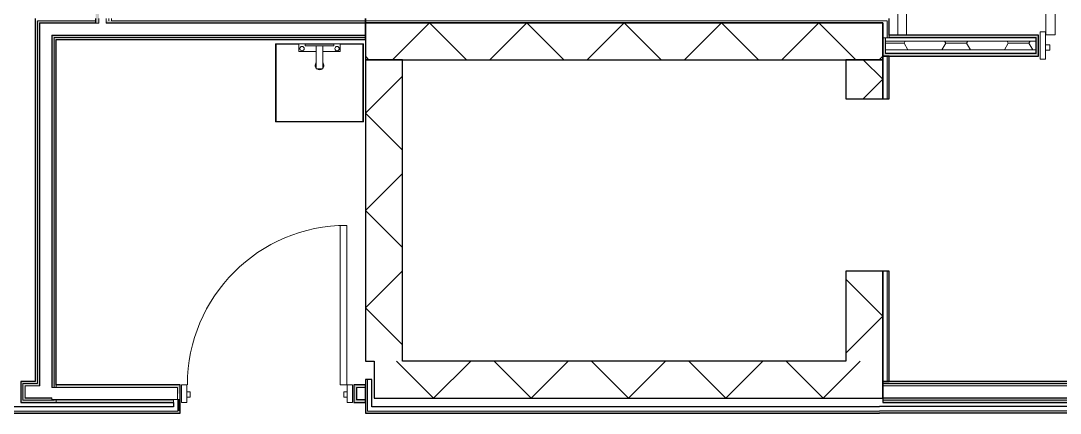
# Model space of a CAD drawing. Header units: millimetres. Extents: x 155920 to 295199, y -4084 to 97293.
# Drawn here: x 168572 to 174610, y 28344 to 30624 of the extents above; entities that cross this region are included whole.
import ezdxf

# ---------------------------------------------------------------- set-up
doc = ezdxf.new("R2010")
doc.units = ezdxf.units.MM
doc.header["$MEASUREMENT"] = 0
doc.linetypes.add('Overhead', pattern=[3.96875, 2.38125, -1.5875])
for name, color, linetype, lineweight in [('A-DOOR', 4, 'CONTINUOUS', 9), ('A-DOOR-FRAM', 4, 'CONTINUOUS', 18), ('A-FLOR-HRAL', 7, 'CONTINUOUS', 9), ('A-WALL', 7, 'CONTINUOUS', 9), ('A-WALL-PATT', 7, 'CONTINUOUS', 25), ('I-WALL', 7, 'CONTINUOUS', 9), ('P-SANR-FIXT', 7, 'CONTINUOUS', 9)]:
    doc.layers.add(name, color=color, linetype=linetype, lineweight=lineweight)

msp = doc.modelspace()

# ---------------------------------------------------------------- hatches: boundary and pattern name
at = {"layer": 'A-WALL-PATT', "lineweight": 5}
for points in [[(169026.4, 30610.4), (169026.4, 33831.8), (169007.4, 33831.8), (169007.4, 30610.4)], [(168656.4, 28516.8), (168668.9, 28516.8), (168668.9, 30623.9), (168656.4, 30623.9), (168656.4, 28529.3)], [(173617, 30525.1), (173617, 30623.9), (173604.5, 30623.9), (173604.5, 30525.1)], [(168668.9, 28504.3), (168681.4, 28504.3), (168681.4, 30611.4), (168668.9, 30611.4), (168668.9, 28516.8)], [(168765.9, 30526.9), (170574.5, 30526.9), (170574.5, 30539.4), (168753.4, 30539.4), (168753.4, 30526.9)], [(168778.4, 30514.4), (170574.5, 30514.4), (170574.5, 30526.9), (168765.9, 30526.9), (168765.9, 30514.4)], [(173617, 30170.1), (173617, 30419.1), (173604.5, 30419.1), (173604.5, 30170.1)], [(170587, 28344.3), (170587, 28539.6), (170574.5, 28539.6), (170574.5, 28344.3)], [(173560.8, 28344.3), (173560.8, 28356.8), (170587, 28356.8), (170587, 28344.3), (172290.5, 28344.3)]]:
    msp.add_hatch(color=256, dxfattribs=at).paths.add_polyline_path(points, flags=0)
h = msp.add_hatch(color=256, dxfattribs=at)
h.paths.add_polyline_path([(168668.9, 30611.4), (169006.4, 30611.4), (169006.4, 30623.9), (168668.9, 30623.9)], flags=0)
h.paths.add_polyline_path([(169068.4, 30611.4), (170574.5, 30611.4), (170574.5, 30623.9), (169068.4, 30623.9)], flags=0)
h = msp.add_hatch(color=256, dxfattribs=at)
h.paths.add_polyline_path([(168765.9, 28419.8), (168765.9, 28422.3), (168753.4, 28422.3), (168753.4, 28419.8)], flags=0)
h.paths.add_polyline_path([(168753.4, 28494.3), (168765.9, 28494.3), (168765.9, 30526.9), (168753.4, 30526.9), (168753.4, 28598.8)], flags=0)
at = {"layer": 'A-WALL-PATT', "lineweight": 9}
h = msp.add_hatch(color=256, dxfattribs=at)
h.paths.add_polyline_path([(168765.9, 28407.3), (168778.4, 28407.3), (168778.4, 28422.3), (168765.9, 28422.3), (168765.9, 28419.8)], flags=0)
h.paths.add_polyline_path([(168765.9, 28494.3), (168778.4, 28494.3), (168778.4, 30514.4), (168765.9, 30514.4), (168765.9, 28598.8)], flags=0)
at = {"layer": 'A-WALL-PATT', "lineweight": 5}
h = msp.add_hatch(color=256, dxfattribs=at)
h.paths.add_polyline_path([(173579.5, 30419.1), (174485.1, 30419.1), (174485.1, 30480.1), (174470.1, 30480.1), (174470.1, 30434.1), (173594.5, 30435.1), (173594.5, 30526.1), (173579.5, 30525.1), (173579.5, 30434.1)], flags=0)
h.paths.add_polyline_path([(176325.1, 30419.1), (176405, 30419.1), (176405, 30434.1), (176340.1, 30434.1), (176340.1, 30480.1), (176325.1, 30480.1)], flags=0)
at = {"layer": 'A-WALL-PATT', "lineweight": 9}
h = msp.add_hatch(color=256, dxfattribs=at)
h.paths.add_polyline_path([(176327.1, 30480.1), (176340.1, 30480.1), (176340.1, 30526.1), (176405, 30526.1), (176405, 30541.1), (176325.1, 30541.1), (176325.1, 30480.1)], flags=0)
h.paths.add_polyline_path([(174485.1, 30480.1), (174485.1, 30541.1), (173617, 30541.1), (173617, 30526.1), (174470.1, 30525.1), (174470.1, 30480.1)], flags=0)
for points in [[(173617, 28529.3), (173617, 29170.1), (173604.5, 29170.1), (173604.5, 28529.3)], [(169485.1, 28356.8), (169497.6, 28356.8), (169497.6, 28423.3), (169485.1, 28423.3), (169485.1, 28381.8)], [(169497.6, 28344.3), (169497.6, 28356.8), (165954.4, 28356.8), (165954.4, 28344.3), (169300.4, 28344.3)], [(175790.3, 28346.1), (175790.3, 28358.6), (173560.8, 28358.6), (173560.8, 28346.1), (175765.3, 28346.1)]]:
    msp.add_hatch(color=256, dxfattribs=at).paths.add_polyline_path(points, flags=0)
at = {"layer": 'A-WALL-PATT', "lineweight": 5}
h = msp.add_hatch(color=256, dxfattribs=at)
h.paths.add_polyline_path([(167649.8, 28468.3), (167649.8, 28516.8), (167581.4, 28516.8), (167581.4, 28504.3), (167637.3, 28504.3), (167637.3, 28468.3)], flags=0)
h.paths.add_polyline_path([(168584.8, 28468.3), (168597.3, 28468.3), (168597.3, 28504.3), (168668.9, 28504.3), (168668.9, 28516.8), (168584.8, 28516.8)], flags=0)
h = msp.add_hatch(color=256, dxfattribs=at)
h.paths.add_polyline_path([(168572.3, 28468.3), (168584.8, 28468.3), (168584.8, 28516.8), (168656.4, 28516.8), (168656.4, 28529.3), (168572.3, 28529.3)], flags=0)
h.paths.add_polyline_path([(167649.8, 28468.3), (167662.3, 28468.3), (167662.3, 28529.3), (167593.9, 28529.3), (167593.9, 28516.8), (167649.8, 28516.8)], flags=0)
at = {"layer": 'A-WALL-PATT', "lineweight": 9}
h = msp.add_hatch(color=256, dxfattribs=at)
h.paths.add_polyline_path([(169482.6, 28458.3), (169497.6, 28458.3), (169497.6, 28509.3), (168778.4, 28509.3), (168778.4, 28494.3), (169482.6, 28494.3)], flags=0)
h.paths.add_polyline_path([(170522.6, 28458.3), (170522.6, 28494.3), (170574.5, 28494.3), (170574.5, 28509.3), (170507.6, 28509.3), (170507.6, 28458.3)], flags=0)
h = msp.add_hatch(color=256, dxfattribs=at)
h.paths.add_polyline_path([(175802.8, 28468.3), (175802.8, 28529.3), (175704.1, 28529.3), (175704.1, 28516.8), (175790.3, 28516.8), (175790.3, 28468.3)], flags=0)
h.paths.add_polyline_path([(177655.3, 28468.3), (177655.3, 28516.8), (177669, 28516.8), (177669, 28529.3), (177642.8, 28529.3), (177642.8, 28468.3)], flags=0)
h.paths.add_polyline_path([(173579.5, 28516.8), (175297.4, 28516.8), (175297.4, 28529.3), (173579.5, 28529.3)], flags=0)
h.paths.add_polyline_path([(175634.1, 28516.8), (175634.1, 28529.3), (175367.4, 28529.3), (175367.4, 28516.8), (175579.5, 28516.8)], flags=0)
at = {"layer": 'A-WALL-PATT', "lineweight": 5}
h = msp.add_hatch(color=256, dxfattribs=at)
h.paths.add_polyline_path([(175790.3, 28468.3), (175790.3, 28516.8), (175704.1, 28516.8), (175704.1, 28504.3), (175777.8, 28504.3), (175777.8, 28468.3)], flags=0)
h.paths.add_polyline_path([(177667.8, 28468.3), (177669, 28504.3), (177681.5, 28504.3), (177681.5, 28516.8), (177655.3, 28516.8), (177655.3, 28468.3)], flags=0)
h.paths.add_polyline_path([(173579.5, 28504.3), (175297.4, 28504.3), (175297.4, 28516.8), (173579.5, 28516.8)], flags=0)
h.paths.add_polyline_path([(175367.4, 28504.3), (175634.1, 28504.3), (175634.1, 28516.8), (175367.4, 28516.8)], flags=0)
at = {"layer": 'A-WALL-PATT', "lineweight": 9}
h = msp.add_hatch(color=256, dxfattribs=at)
h.paths.add_polyline_path([(168752.4, 28407.3), (168765.9, 28407.3), (168765.9, 28419.8), (168584.8, 28419.8), (168584.8, 28468.3), (168572.3, 28468.3), (168572.3, 28407.3), (168702.3, 28407.3)], flags=0)
h.paths.add_polyline_path([(167509.4, 28407.3), (167662.3, 28407.3), (167662.3, 28468.3), (167649.8, 28468.3), (167649.8, 28419.8), (167484.4, 28419.8), (167484.4, 28407.3), (167506.3, 28407.3)], flags=0)
at = {"layer": 'A-WALL-PATT', "lineweight": 5}
h = msp.add_hatch(color=256, dxfattribs=at)
h.paths.add_polyline_path([(168702.3, 28419.8), (168752.4, 28419.8), (168752.4, 28432.3), (168597.3, 28432.3), (168597.3, 28468.3), (168584.8, 28468.3), (168584.8, 28419.8), (168656.4, 28419.8)], flags=0)
h.paths.add_polyline_path([(167496.9, 28419.8), (167509.4, 28419.8), (167509.4, 28422.3), (167496.9, 28422.3)], flags=0)
h.paths.add_polyline_path([(167510.4, 28419.8), (167649.8, 28419.8), (167649.8, 28468.3), (167637.3, 28468.3), (167637.3, 28432.3), (167510.4, 28432.3), (167510.4, 28423.3)], flags=0)
h = msp.add_hatch(color=256, dxfattribs=at)
h.paths.add_polyline_path([(168778.4, 28407.3), (169460.1, 28407.3), (169460.1, 28422.3), (168778.4, 28422.3)], flags=0)
h.paths.add_polyline_path([(170574.5, 28407.3), (170574.5, 28422.3), (170522.6, 28422.3), (170522.6, 28458.3), (170507.6, 28458.3), (170507.6, 28407.3)], flags=0)
h = msp.add_hatch(color=256, dxfattribs=at)
h.paths.add_polyline_path([(173579.5, 28419.8), (175765.3, 28419.8), (175765.3, 28432.3), (173579.5, 28432.3)], flags=0)
h.paths.add_polyline_path([(177669, 28419.8), (177766, 28419.8), (177765, 28432.3), (177667.8, 28432.3), (177667.8, 28468.3), (177655.3, 28468.3), (177655.3, 28419.8)], flags=0)
h = msp.add_hatch(color=256, dxfattribs=at)
h.paths.add_polyline_path([(173579.5, 28407.3), (175765.3, 28407.3), (175765.3, 28419.8), (173579.5, 28419.8)], flags=0)
h.paths.add_polyline_path([(177672.6, 28407.3), (177778.5, 28407.3), (177778.5, 28419.8), (177655.3, 28419.8), (177655.3, 28468.3), (177642.8, 28468.3), (177642.8, 28407.3), (177669, 28407.3)], flags=0)

# ---------------------------------------------------------------- linework, layer by layer
at = {"layer": 'A-DOOR'}
for p, q in [((174527.1, 30543.1), (174527.1, 31169.1)), ((174581.1, 31169.1), (174581.1, 30543.1)), ((174527.1, 30543.1), (174581.1, 30543.1)), ((170427.6, 28509.3), (170427.6, 29435.3)), ((170427.6, 29435.3), (170465.6, 29435.3)), ((170465.6, 29435.3), (170465.6, 28509.3)), ((170465.6, 28509.3), (170427.6, 28509.3))]:
    msp.add_line(p, q, dxfattribs=at)
for centre, radius, start, end in [((174527.1, 30541.1), 628, 0, 85.0672), ((170465.6, 28509.3), 926, 90, 180)]:
    msp.add_arc(centre, radius, start, end, dxfattribs=at)
at = {"layer": 'A-DOOR-FRAM', "lineweight": 20}
for p, q in [((174493.1, 30559.1), (174525.1, 30559.1)), ((174493.1, 30401.1), (174493.1, 30559.1)), ((174525.1, 30559.1), (174525.1, 30401.1)), ((174525.1, 30485.1), (174550.1, 30485.1)), ((174525.1, 30453.1), (174525.1, 30485.1)), ((174550.1, 30453.1), (174525.1, 30453.1)), ((174550.1, 30485.1), (174550.1, 30453.1)), ((174525.1, 30401.1), (174493.1, 30401.1)), ((169537.6, 28509.3), (169505.6, 28509.3)), ((169505.6, 28509.3), (169505.6, 28407.3)), ((169537.6, 28407.3), (169537.6, 28509.3)), ((170467.6, 28509.3), (170467.6, 28407.3)), ((170499.6, 28509.3), (170467.6, 28509.3)), ((170499.6, 28407.3), (170499.6, 28509.3)), ((169556.6, 28469.3), (169537.6, 28469.3)), ((169537.6, 28469.3), (169537.6, 28437.3)), ((169556.6, 28437.3), (169556.6, 28469.3)), ((170467.6, 28469.3), (170448.6, 28469.3)), ((170448.6, 28469.3), (170448.6, 28437.3)), ((170467.6, 28437.3), (170467.6, 28469.3)), ((169505.6, 28407.3), (169537.6, 28407.3)), ((169537.6, 28437.3), (169556.6, 28437.3)), ((170448.6, 28437.3), (170467.6, 28437.3)), ((170467.6, 28407.3), (170499.6, 28407.3))]:
    msp.add_line(p, q, dxfattribs=at)
at = {"layer": 'A-FLOR-HRAL', "linetype": 'Overhead'}
for p, q in [((173667.4, 30683.6), (173667.4, 30541.1)), ((173717.4, 30733.6), (173717.4, 30541.1)), ((173717.4, 30541.1), (173667.4, 30541.1))]:
    msp.add_line(p, q, dxfattribs=at)
at = {"layer": 'A-WALL'}
for p, q in [((168668.9, 30611.4), (168668.9, 30623.9)), ((168668.9, 30623.9), (169006.4, 30623.9)), ((169006.4, 30623.9), (169006.4, 30636.4)), ((169006.4, 30611.4), (169006.4, 30623.9)), ((169007.4, 30610.4), (169007.4, 30636.4)), ((169026.4, 30610.4), (169026.4, 30636.4)), ((169068.4, 30623.9), (169068.4, 30636.4)), ((169068.4, 30611.4), (169068.4, 30623.9)), ((169083.4, 30623.9), (169083.4, 30636.4)), ((169098.4, 30623.9), (169098.4, 30636.4)), ((169098.4, 30623.9), (170574.5, 30623.9)), ((173604.5, 30623.9), (170574.5, 30623.9)), ((173604.5, 30623.9), (173604.5, 30612.9)), ((168668.9, 30514.4), (168668.9, 30611.4)), ((168681.4, 30610.4), (168681.4, 30611.4)), ((168681.4, 30611.4), (169006.4, 30611.4)), ((168681.4, 30514.4), (168681.4, 30610.4)), ((168682.4, 30540.4), (168682.4, 30610.4)), ((168682.4, 30610.4), (169006.4, 30610.4)), ((169006.4, 30610.4), (169006.4, 30611.4)), ((169007.4, 30610.4), (169026.4, 30610.4)), ((169026.4, 30610.4), (169007.4, 30610.4)), ((169068.4, 30611.4), (170574.5, 30611.4)), ((169068.4, 30610.4), (169068.4, 30611.4)), ((169068.4, 30610.4), (170574.5, 30610.4)), ((173604.5, 30541.1), (173604.5, 30612.9)), ((168668.9, 30514.4), (168668.9, 28516.8)), ((168681.4, 30514.4), (168681.4, 28504.3)), ((168682.4, 30514.4), (168682.4, 30540.4)), ((168682.4, 30514.4), (168682.4, 28503.3)), ((168752.4, 30539.4), (168752.4, 30540.4)), ((168752.4, 30540.4), (170574.5, 30540.4)), ((168752.4, 30514.4), (168752.4, 30539.4)), ((168752.4, 30514.4), (168752.4, 28493.3)), ((168753.4, 30526.9), (168753.4, 30539.4)), ((168753.4, 30539.4), (170574.5, 30539.4)), ((168753.4, 30514.4), (168753.4, 30526.9)), ((168753.4, 30514.4), (168753.4, 28494.3)), ((168765.9, 30514.4), (168765.9, 30526.9)), ((168765.9, 30526.9), (170574.5, 30526.9)), ((168765.9, 30514.4), (168765.9, 28494.3)), ((173594.5, 30525.1), (173594.5, 30526.1)), ((173594.5, 30525.1), (173594.5, 30435.1)), ((173595.5, 30525.1), (173594.5, 30525.1)), ((173604.5, 30525.1), (173595.5, 30525.1)), ((173595.5, 30435.1), (173595.5, 30525.1)), ((173604.5, 30525.1), (173595.5, 30525.1)), ((174469.1, 30505.1), (173595.5, 30505.1)), ((173604.5, 30525.1), (173604.5, 30541.1)), ((173617, 30525.1), (173604.5, 30525.1)), ((173617, 30525.1), (173604.5, 30525.1)), ((173617, 30526.1), (173617, 30541.1)), ((174470.1, 30526.1), (173617, 30526.1)), ((173617, 30525.1), (173617, 30526.1)), ((174469.1, 30525.1), (173617, 30525.1)), ((174469.1, 30505.1), (174469.1, 30525.1)), ((174469.1, 30480.1), (174469.1, 30505.1)), ((174470.1, 30525.1), (174470.1, 30526.1)), ((174470.1, 30480.1), (174470.1, 30525.1)), ((173594.5, 30435.1), (173594.5, 30434.1)), ((173594.5, 30434.1), (174470.1, 30434.1)), ((174469.1, 30455.1), (173595.5, 30455.1)), ((173595.5, 30435.1), (174469.1, 30435.1)), ((174469.1, 30455.1), (174469.1, 30480.1)), ((174469.1, 30435.1), (174469.1, 30455.1)), ((174470.1, 30435.1), (174470.1, 30480.1)), ((174470.1, 30434.1), (174470.1, 30435.1)), ((173604.5, 30170.1), (173604.5, 30419.1)), ((173604.5, 29170.1), (173604.5, 28529.3)), ((168584.8, 28516.8), (168584.8, 28468.3)), ((168656.4, 28516.8), (168584.8, 28516.8)), ((168656.4, 28504.3), (168597.3, 28504.3)), ((168597.3, 28504.3), (168597.3, 28468.3)), ((168656.4, 28503.3), (168598.3, 28503.3)), ((168598.3, 28503.3), (168598.3, 28468.3)), ((168668.9, 28516.8), (168656.4, 28516.8)), ((168668.9, 28504.3), (168656.4, 28504.3)), ((168681.4, 28503.3), (168656.4, 28503.3)), ((168681.4, 28504.3), (168668.9, 28504.3)), ((168682.4, 28503.3), (168681.4, 28503.3)), ((168778.4, 28509.3), (168778.4, 28494.3)), ((170587, 28539.6), (170587, 28356.8)), ((175297.4, 28516.8), (173579.5, 28516.8)), ((175297.4, 28504.3), (173579.5, 28504.3)), ((175297.4, 28503.3), (173579.5, 28503.3)), ((168584.8, 28468.3), (168584.8, 28419.8)), ((168597.3, 28468.3), (168597.3, 28432.3)), ((168598.3, 28468.3), (168598.3, 28433.3)), ((168752.4, 28493.3), (168753.4, 28493.3)), ((168753.4, 28494.3), (168765.9, 28494.3)), ((168753.4, 28493.3), (168778.4, 28493.3)), ((168765.9, 28494.3), (168778.4, 28494.3)), ((169482.6, 28494.3), (168778.4, 28494.3)), ((169481.6, 28493.3), (168778.4, 28493.3)), ((169481.6, 28458.3), (169481.6, 28493.3)), ((169481.6, 28423.3), (169481.6, 28458.3)), ((169482.6, 28458.3), (169482.6, 28494.3)), ((170522.6, 28494.3), (170522.6, 28458.3)), ((170574.5, 28494.3), (170522.6, 28494.3)), ((170522.6, 28458.3), (170522.6, 28422.3)), ((170523.6, 28493.3), (170523.6, 28458.3)), ((170574.5, 28493.3), (170523.6, 28493.3)), ((170523.6, 28458.3), (170523.6, 28423.3)), ((168584.8, 28419.8), (168656.4, 28419.8)), ((168597.3, 28432.3), (168656.4, 28432.3)), ((168598.3, 28433.3), (168656.4, 28433.3)), ((168682.4, 28433.3), (168656.4, 28433.3)), ((168752.4, 28432.3), (168656.4, 28432.3)), ((168752.4, 28419.8), (168656.4, 28419.8)), ((168752.4, 28433.3), (168682.4, 28433.3)), ((168752.4, 28432.3), (168752.4, 28433.3)), ((168752.4, 28423.3), (168752.4, 28432.3)), ((168752.4, 28423.3), (168753.4, 28423.3)), ((168753.4, 28419.8), (168752.4, 28419.8)), ((168753.4, 28423.3), (168778.4, 28423.3)), ((168753.4, 28422.3), (168753.4, 28423.3)), ((168753.4, 28422.3), (168765.9, 28422.3)), ((168765.9, 28419.8), (168753.4, 28419.8)), ((168765.9, 28422.3), (168778.4, 28422.3)), ((168765.9, 28422.3), (168765.9, 28419.8)), ((168778.4, 28423.3), (169460.1, 28423.3)), ((168778.4, 28422.3), (169460.1, 28422.3)), ((168778.4, 28422.3), (168778.4, 28407.3)), ((169460.1, 28423.3), (169481.6, 28423.3)), ((169460.1, 28423.3), (169481.6, 28423.3)), ((169460.1, 28423.3), (169460.1, 28422.3)), ((169460.1, 28422.3), (169460.1, 28407.3)), ((169485.1, 28423.3), (169485.1, 28407.3)), ((169485.1, 28407.3), (169485.1, 28381.8)), ((169485.1, 28381.8), (169485.1, 28356.8)), ((170522.6, 28422.3), (170574.5, 28422.3)), ((170523.6, 28423.3), (170574.5, 28423.3)), ((173579.5, 28433.3), (175765.3, 28433.3)), ((173579.5, 28432.3), (175765.3, 28432.3)), ((173579.5, 28419.8), (175765.3, 28419.8)), ((169485.1, 28356.8), (165979.4, 28356.8)), ((170612, 28356.8), (170587, 28356.8)), ((170612, 28356.8), (173560.8, 28356.8)), ((173560.8, 28356.8), (173560.8, 28358.6)), ((175765.3, 28358.6), (173560.8, 28358.6)), ((173560.8, 28358.6), (173560.8, 28356.8))]:
    msp.add_line(p, q, dxfattribs=at)
at = {"layer": 'A-WALL', "lineweight": 30}
for p, q in [((173579.5, 30541.1), (173579.5, 30526.1)), ((173579.5, 30526.1), (173579.5, 30525.1)), ((173579.5, 30525.1), (173579.5, 30434.1)), ((174485.1, 30541.1), (173617, 30541.1)), ((174485.1, 30419.1), (174485.1, 30541.1)), ((173579.5, 30434.1), (173579.5, 30419.1)), ((173579.5, 30419.1), (174485.1, 30419.1))]:
    msp.add_line(p, q, dxfattribs=at)
at = {"layer": 'A-WALL-PATT', "linetype": 'Continuous', "lineweight": 9}
for p, q in [((170945.6, 30612.9), (170730.6, 30397.9)), ((170945.6, 30612.9), (171160.6, 30397.9)), ((171511.3, 30612.9), (171296.3, 30397.9)), ((171511.3, 30612.9), (171726.3, 30397.9)), ((172077, 30612.9), (171862, 30397.9)), ((172077, 30612.9), (172292, 30397.9)), ((172642.7, 30612.9), (172427.7, 30397.9)), ((172642.7, 30612.9), (172857.7, 30397.9)), ((173208.4, 30612.9), (172993.4, 30397.9)), ((173208.4, 30612.9), (173423.4, 30397.9)), ((173703.2, 30493.5), (173709.9, 30505.1)), ((173945.2, 30493.5), (173938.5, 30505.1)), ((174066.1, 30493.5), (174072.8, 30505.1)), ((174308.1, 30493.5), (174301.4, 30505.1)), ((174429, 30493.5), (174435.7, 30505.1)), ((173595.5, 30493.6), (173703.2, 30493.6)), ((173725.4, 30455.1), (173703.2, 30493.5)), ((173922.9, 30455.1), (173945.1, 30493.5)), ((173945.1, 30493.6), (174066.1, 30493.6)), ((173945.1, 30493.5), (173945.1, 30493.5)), ((173945.1, 30493.5), (173945.1, 30493.5)), ((174088.3, 30455.1), (174066.1, 30493.5)), ((174285.8, 30455.1), (174308, 30493.5)), ((174308, 30493.6), (174429, 30493.6)), ((174308, 30493.5), (174308, 30493.5)), ((174308, 30493.5), (174308, 30493.5)), ((174451.2, 30455.1), (174429, 30493.5)), ((170574.5, 30418.4), (170594.9, 30397.9)), ((173579.5, 30284), (173465.6, 30397.9)), ((173579.5, 30418.4), (173559.1, 30397.9)), ((170574.5, 30088.2), (170789.5, 30303.2)), ((173579.5, 30284), (173465.6, 30170.1)), ((170574.5, 30088.2), (170789.5, 29873.2)), ((170574.5, 29522.5), (170789.5, 29737.5)), ((170574.5, 29522.5), (170789.5, 29307.5)), ((170574.5, 28956.8), (170789.5, 29171.8)), ((173579.5, 28908.6), (173364.5, 29123.6)), ((170574.5, 28956.8), (170789.5, 28741.8)), ((173579.5, 28908.6), (173364.5, 28693.6)), ((170970.6, 28432.1), (170755.6, 28647.1)), ((170970.6, 28432.1), (171185.6, 28647.1)), ((171536.3, 28432.1), (171321.3, 28647.1)), ((171536.3, 28432.1), (171751.3, 28647.1)), ((172102, 28432.1), (171887, 28647.1)), ((172102, 28432.1), (172317, 28647.1)), ((172667.7, 28432.1), (172452.7, 28647.1)), ((172667.7, 28432.1), (172882.7, 28647.1)), ((173233.4, 28432.1), (173018.4, 28647.1)), ((173233.4, 28432.1), (173448.4, 28647.1))]:
    msp.add_line(p, q, dxfattribs=at)
at = {"layer": 'I-WALL', "lineweight": 30}
for p, q in [((168656.4, 30636.4), (168656.4, 30623.9)), ((168656.4, 30623.9), (168656.4, 30514.4)), ((170574.5, 30514.4), (170574.5, 30636.4)), ((170574.5, 30636.4), (170574.5, 30612.9)), ((173617, 30623.9), (173617, 30636.4)), ((173617, 30612.9), (173617, 30623.9)), ((173579.5, 30612.9), (170574.5, 30612.9)), ((170574.5, 30612.9), (170574.5, 30397.9)), ((170574.5, 30612.9), (173579.5, 30612.9)), ((173579.5, 30397.9), (173579.5, 30612.9)), ((173579.5, 30612.9), (173579.5, 30541.1)), ((173617, 30541.1), (173617, 30612.9)), ((168656.4, 30514.4), (168656.4, 28529.3)), ((168778.4, 28509.3), (168778.4, 30514.4)), ((168778.4, 30514.4), (170574.5, 30514.4)), ((170574.5, 30397.9), (170574.5, 28647.1)), ((170789.5, 30397.9), (170574.5, 30397.9)), ((170574.5, 30397.9), (173579.5, 30397.9)), ((170789.5, 28647.1), (170789.5, 30397.9)), ((173364.5, 30397.9), (173364.5, 30170.1)), ((173579.5, 30397.9), (173364.5, 30397.9)), ((173579.5, 30419.1), (173579.5, 30170.1)), ((173617, 30419.1), (173579.5, 30419.1)), ((173579.5, 30170.1), (173579.5, 30397.9)), ((173617, 30170.1), (173617, 30419.1)), ((173364.5, 30170.1), (173579.5, 30170.1)), ((173579.5, 30170.1), (173617, 30170.1)), ((173579.5, 29170.1), (173364.5, 29170.1)), ((173364.5, 29170.1), (173364.5, 28647.1)), ((173579.5, 28647.1), (173579.5, 29170.1)), ((173617, 29170.1), (173579.5, 29170.1)), ((173579.5, 29170.1), (173579.5, 28529.3)), ((173617, 28529.3), (173617, 29170.1)), ((170574.5, 28647.1), (170624.5, 28647.1)), ((170624.5, 28647.1), (170624.5, 28432.1)), ((173364.5, 28647.1), (170789.5, 28647.1)), ((173579.5, 28432.1), (173579.5, 28647.1)), ((168656.4, 28529.3), (168572.3, 28529.3)), ((168572.3, 28529.3), (168572.3, 28407.3)), ((169497.6, 28509.3), (168778.4, 28509.3)), ((169497.6, 28423.3), (169497.6, 28509.3)), ((170574.5, 28509.3), (170507.6, 28509.3)), ((170507.6, 28509.3), (170507.6, 28407.3)), ((170612, 28539.6), (170574.5, 28539.6)), ((170574.5, 28539.6), (170574.5, 28344.3)), ((170574.5, 28407.3), (170574.5, 28509.3)), ((170612, 28381.8), (170612, 28539.6)), ((175297.4, 28529.3), (173579.5, 28529.3)), ((173579.5, 28529.3), (173579.5, 28407.3)), ((173579.5, 28529.3), (173617, 28529.3)), ((169460.1, 28381.8), (165979.4, 28381.8)), ((168572.3, 28407.3), (168656.4, 28407.3)), ((168656.4, 28407.3), (168765.9, 28407.3)), ((168765.9, 28407.3), (168778.4, 28407.3)), ((168778.4, 28407.3), (169460.1, 28407.3)), ((169460.1, 28407.3), (169460.1, 28381.8)), ((169497.6, 28407.3), (169497.6, 28423.3)), ((169497.6, 28381.8), (169497.6, 28407.3)), ((169497.6, 28356.8), (169497.6, 28381.8)), ((170507.6, 28407.3), (170574.5, 28407.3)), ((173560.8, 28381.8), (170612, 28381.8)), ((170624.5, 28432.1), (173579.5, 28432.1)), ((175765.3, 28383.6), (173560.8, 28383.6)), ((173560.8, 28383.6), (173560.8, 28381.8)), ((173579.5, 28407.3), (175765.3, 28407.3)), ((165979.4, 28344.3), (169497.6, 28344.3)), ((169497.6, 28344.3), (169497.6, 28356.8)), ((170574.5, 28344.3), (170587, 28344.3)), ((170587, 28344.3), (170612, 28344.3)), ((170612, 28344.3), (173560.8, 28344.3)), ((173560.8, 28344.3), (173560.8, 28346.1)), ((173560.8, 28346.1), (175765.3, 28346.1))]:
    msp.add_line(p, q, dxfattribs=at)
at = {"layer": 'I-WALL'}
for p, q in [((173594.5, 30525.1), (173579.5, 30525.1)), ((169481.6, 28423.3), (169485.1, 28423.3)), ((169485.1, 28423.3), (169497.6, 28423.3))]:
    msp.add_line(p, q, dxfattribs=at)
at = {"layer": 'P-SANR-FIXT'}
for p, q in [((170186.9, 30491), (170052.6, 30491)), ((170052.6, 30491), (170052.6, 30036)), ((170055.7, 30039.2), (170055.7, 30487.8)), ((170055.7, 30487.8), (170186.9, 30487.8)), ((170225, 30491), (170186.9, 30491)), ((170186.9, 30491), (170186.9, 30446.5)), ((170186.9, 30446.5), (170288.5, 30446.5)), ((170390.1, 30491), (170225, 30491)), ((170225, 30478.3), (170225, 30491)), ((170225, 30487.8), (170390.1, 30487.8)), ((170225, 30478.3), (170288.5, 30478.3)), ((170326.6, 30478.3), (170288.5, 30478.3)), ((170288.5, 30478.3), (170288.5, 30344.9)), ((170326.6, 30344.9), (170326.6, 30478.3)), ((170326.6, 30478.3), (170390.1, 30478.3)), ((170326.6, 30446.5), (170428.2, 30446.5)), ((170428.2, 30491), (170390.1, 30491)), ((170390.1, 30491), (170390.1, 30478.3)), ((170562.6, 30491), (170428.2, 30491)), ((170428.2, 30446.5), (170428.2, 30491)), ((170428.2, 30487.8), (170559.4, 30487.8)), ((170559.4, 30487.8), (170559.4, 30039.2)), ((170562.6, 30036), (170562.6, 30491)), ((170288.5, 30344.9), (170326.6, 30344.9)), ((170052.6, 30036), (170562.6, 30036)), ((170559.4, 30039.2), (170055.7, 30039.2))]:
    msp.add_line(p, q, dxfattribs=at)
for centre, radius, start, end in [((170206, 30462.4), 12.7, 0, 180), ((170206, 30462.4), 12.7, 180, 210), ((170206, 30462.4), 12.7, 180, 0), ((170206, 30462.4), 12.7, 135, 165), ((170206, 30462.4), 12.7, 105, 132.60994), ((170206, 30462.4), 12.7, 255, 315), ((170206, 30462.4), 12.7, 60, 90), ((170206, 30462.4), 12.7, 0, 45), ((170206, 30462.4), 12.7, 345, 0), ((170409.2, 30462.4), 12.7, 0, 180), ((170409.2, 30462.4), 12.7, 135, 180), ((170409.2, 30462.4), 12.7, 180, 195), ((170409.2, 30462.4), 12.7, 180, 0), ((170409.2, 30462.4), 12.7, 210, 330), ((170409.2, 30462.4), 12.7, 90, 120), ((170409.2, 30462.4), 12.7, 0, 45), ((170409.2, 30462.4), 12.7, 345, 0), ((170307.6, 30364), 25.4, 139.0486, 180), ((170307.6, 30364), 25.4, 0, 40.9514), ((170307.6, 30364), 25.4, 180, 220.9514), ((170307.6, 30364), 25.4, 229.0486, 310.9514), ((170307.6, 30364), 25.4, 319.0486, 0)]:
    msp.add_arc(centre, radius, start, end, dxfattribs=at)

doc.saveas('drawing.dxf')
